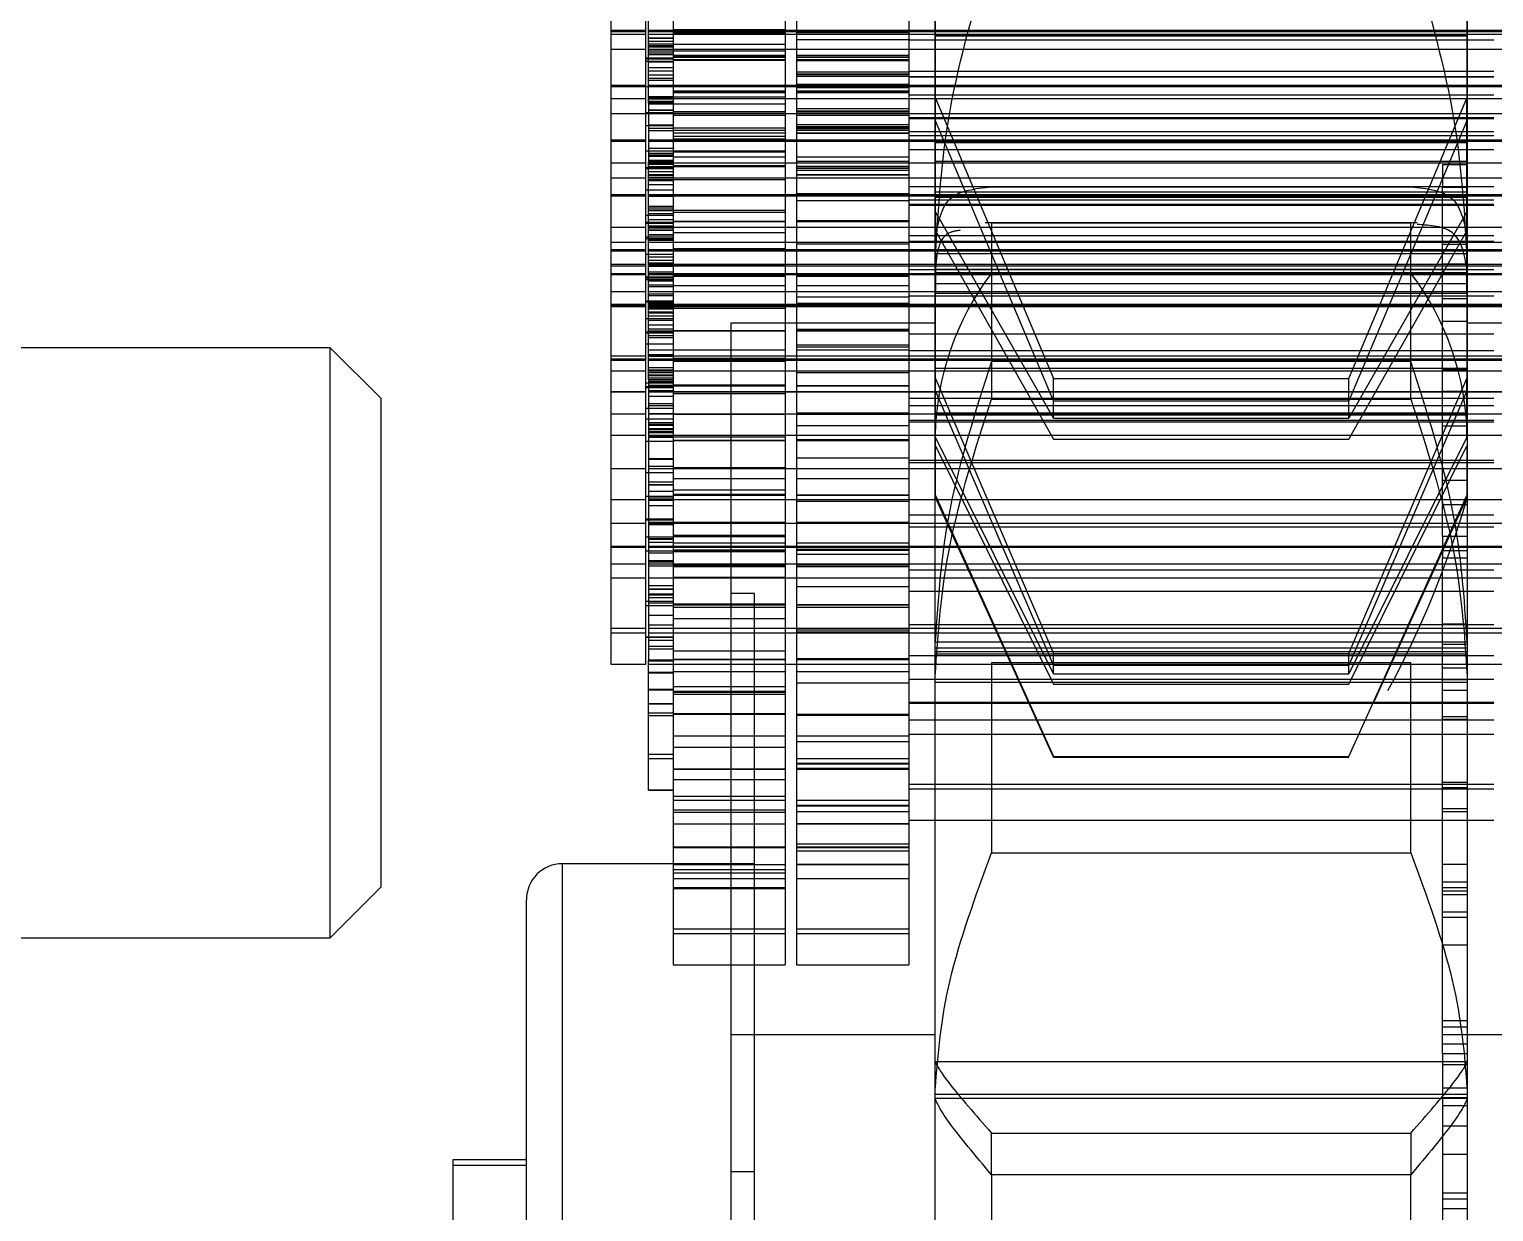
# Model space of a CAD drawing. Header units: metres. Extents: x 0 to 21025, y 0 to 14850.
# Drawn here: x 8616.26 to 8636.11, y 13104.62 to 13120.65 of the extents above; entities that cross this region are included whole.
import ezdxf

# ---------------------------------------------------------------- set-up
doc = ezdxf.new("R2010")
doc.units = ezdxf.units.M
doc.header["$LTSCALE"] = 25
doc.linetypes.add('HIDDEN2', pattern=[4.7625, 3.175, -1.5875])
doc.layers.add('ST1', color=7, linetype='HIDDEN2')

msp = doc.modelspace()

# ---------------------------------------------------------------- linework, layer by layer
at = {"layer": 'ST1'}
for p, q in [((8626.664, 13127.108), (8626.664, 13119.282)), ((8628.184, 13127.108), (8628.184, 13119.282)), ((8624.992, 13123.224), (8624.992, 13119.282)), ((8626.512, 13123.224), (8626.512, 13119.282)), ((8628.544, 13117.391), (8628.544, 13121.958)), ((8635.754, 13121.958), (8635.754, 13117.391)), ((8624.149, 13121.133), (8624.149, 13119.841)), ((8624.623, 13117.443), (8624.623, 13121.133)), ((8624.659, 13119.645), (8624.659, 13121.028)), ((8628.549, 13119.714), (8628.549, 13120.867)), ((8635.749, 13120.867), (8635.749, 13119.714)), ((8624.149, 13120.634), (8624.623, 13120.634)), ((8624.623, 13120.612), (8624.149, 13120.612)), ((8624.623, 13120.579), (8624.149, 13120.579)), ((8624.659, 13120.634), (8626.512, 13120.634)), ((8626.512, 13120.612), (8624.659, 13120.612)), ((8626.512, 13120.579), (8624.659, 13120.579)), ((8624.659, 13120.533), (8624.992, 13120.533)), ((8624.659, 13120.528), (8624.992, 13120.528)), ((8624.659, 13120.487), (8624.992, 13120.487)), ((8624.992, 13120.647), (8626.512, 13120.647)), ((8624.992, 13120.634), (8639.49, 13120.634)), ((8639.49, 13120.612), (8624.992, 13120.612)), ((8624.992, 13120.599), (8626.512, 13120.599)), ((8639.49, 13120.579), (8624.992, 13120.579)), ((8626.664, 13120.634), (8628.184, 13120.634)), ((8628.184, 13120.612), (8626.664, 13120.612)), ((8626.664, 13120.603), (8628.184, 13120.603)), ((8628.184, 13120.579), (8626.664, 13120.579)), ((8626.664, 13120.508), (8628.184, 13120.508)), ((8628.184, 13120.634), (8636.114, 13120.634)), ((8636.114, 13120.612), (8628.184, 13120.612)), ((8636.114, 13120.579), (8628.184, 13120.579)), ((8636.114, 13120.5), (8628.184, 13120.5)), ((8628.549, 13120.564), (8635.749, 13120.564)), ((8635.749, 13120.557), (8628.549, 13120.557)), ((8624.149, 13120.377), (8624.623, 13120.377)), ((8624.659, 13120.452), (8624.992, 13120.452)), ((8624.659, 13120.429), (8624.992, 13120.429)), ((8624.659, 13120.423), (8624.992, 13120.423)), ((8624.659, 13120.419), (8624.992, 13120.419)), ((8624.659, 13120.415), (8624.992, 13120.415)), ((8624.659, 13120.412), (8624.992, 13120.412)), ((8624.659, 13120.377), (8624.992, 13120.377)), ((8624.659, 13120.377), (8626.512, 13120.377)), ((8624.659, 13120.356), (8624.992, 13120.356)), ((8624.659, 13120.328), (8624.992, 13120.328)), ((8624.659, 13120.305), (8624.992, 13120.305)), ((8624.992, 13120.448), (8626.512, 13120.448)), ((8624.992, 13120.377), (8639.49, 13120.377)), ((8626.512, 13120.353), (8624.992, 13120.353)), ((8626.512, 13120.293), (8624.992, 13120.293)), ((8626.664, 13120.377), (8628.184, 13120.377)), ((8628.184, 13120.293), (8626.664, 13120.293)), ((8628.184, 13120.377), (8636.114, 13120.377)), ((8624.623, 13120.261), (8624.992, 13120.261)), ((8624.992, 13120.243), (8624.623, 13120.243)), ((8624.992, 13120.21), (8624.623, 13120.21)), ((8624.659, 13120.206), (8624.992, 13120.206)), ((8624.659, 13120.132), (8624.992, 13120.132)), ((8624.659, 13120.13), (8624.992, 13120.13)), ((8624.992, 13120.126), (8624.659, 13120.126)), ((8626.512, 13120.28), (8624.992, 13120.28)), ((8624.992, 13120.272), (8626.512, 13120.272)), ((8626.512, 13120.232), (8624.992, 13120.232)), ((8624.992, 13120.228), (8626.512, 13120.228)), ((8626.664, 13120.276), (8628.184, 13120.276)), ((8626.664, 13120.272), (8628.184, 13120.272)), ((8628.184, 13120.232), (8626.664, 13120.232)), ((8626.664, 13120.224), (8628.184, 13120.224)), ((8624.149, 13119.892), (8624.623, 13119.892)), ((8624.659, 13120.085), (8624.992, 13120.085)), ((8624.659, 13120.03), (8624.992, 13120.03)), ((8624.659, 13119.985), (8624.992, 13119.985)), ((8624.992, 13119.952), (8624.659, 13119.952)), ((8624.659, 13119.892), (8626.512, 13119.892)), ((8624.992, 13119.892), (8639.49, 13119.892)), ((8626.664, 13120.072), (8628.184, 13120.072)), ((8626.664, 13120.044), (8628.184, 13120.044)), ((8626.664, 13120.035), (8628.184, 13120.035)), ((8626.664, 13120.012), (8628.184, 13120.012)), ((8626.664, 13119.905), (8628.184, 13119.905)), ((8626.664, 13119.892), (8628.184, 13119.892)), ((8636.114, 13120.078), (8628.184, 13120.078)), ((8628.184, 13120.007), (8636.114, 13120.007)), ((8628.184, 13120.004), (8636.114, 13120.004)), ((8628.184, 13119.892), (8636.114, 13119.892)), ((8624.623, 13119.87), (8624.149, 13119.87)), ((8624.149, 13119.841), (8624.149, 13117.443)), ((8624.623, 13119.707), (8624.149, 13119.707)), ((8624.623, 13119.874), (8624.992, 13119.874)), ((8626.512, 13119.87), (8624.659, 13119.87)), ((8624.992, 13119.731), (8624.659, 13119.731)), ((8624.659, 13119.728), (8624.992, 13119.728)), ((8624.659, 13119.707), (8624.992, 13119.707)), ((8626.512, 13119.707), (8624.659, 13119.707)), ((8639.49, 13119.87), (8624.992, 13119.87)), ((8626.512, 13119.808), (8624.992, 13119.808)), ((8626.512, 13119.806), (8624.992, 13119.806)), ((8624.992, 13119.791), (8626.512, 13119.791)), ((8624.992, 13119.731), (8626.512, 13119.731)), ((8639.49, 13119.707), (8624.992, 13119.707)), ((8628.184, 13119.87), (8626.664, 13119.87)), ((8626.664, 13119.857), (8628.184, 13119.857)), ((8628.184, 13119.808), (8626.664, 13119.808)), ((8628.184, 13119.806), (8626.664, 13119.806)), ((8626.664, 13119.791), (8628.184, 13119.791)), ((8628.184, 13119.707), (8626.664, 13119.707)), ((8636.114, 13119.87), (8628.184, 13119.87)), ((8636.114, 13119.757), (8628.184, 13119.757)), ((8636.114, 13119.707), (8628.184, 13119.707)), ((8628.549, 13119.714), (8630.149, 13115.914)), ((8628.549, 13118.173), (8628.549, 13119.714)), ((8634.149, 13115.914), (8635.749, 13119.714)), ((8635.749, 13118.173), (8635.749, 13119.714)), ((8624.149, 13119.505), (8624.623, 13119.505)), ((8624.623, 13119.518), (8624.992, 13119.518)), ((8624.992, 13119.501), (8624.623, 13119.501)), ((8624.659, 13119.676), (8624.992, 13119.676)), ((8624.992, 13119.67), (8624.659, 13119.67)), ((8624.659, 13119.666), (8624.992, 13119.666)), ((8624.659, 13119.661), (8624.992, 13119.661)), ((8624.659, 13119.645), (8624.992, 13119.645)), ((8624.659, 13119.645), (8624.659, 13118.843)), ((8624.659, 13119.636), (8624.992, 13119.636)), ((8624.659, 13119.556), (8624.992, 13119.556)), ((8624.659, 13119.551), (8624.992, 13119.551)), ((8624.659, 13119.505), (8626.512, 13119.505)), ((8624.992, 13119.636), (8626.512, 13119.636)), ((8624.992, 13119.533), (8626.512, 13119.533)), ((8624.992, 13119.529), (8626.512, 13119.529)), ((8624.992, 13119.505), (8639.49, 13119.505)), ((8626.664, 13119.576), (8628.184, 13119.576)), ((8628.184, 13119.537), (8626.664, 13119.537)), ((8626.664, 13119.529), (8628.184, 13119.529)), ((8626.664, 13119.505), (8628.184, 13119.505)), ((8628.184, 13119.505), (8636.114, 13119.505)), ((8624.992, 13119.338), (8624.623, 13119.338)), ((8624.992, 13119.349), (8624.659, 13119.349)), ((8624.659, 13119.343), (8624.992, 13119.343)), ((8624.659, 13119.309), (8624.992, 13119.309)), ((8624.992, 13119.482), (8626.512, 13119.482)), ((8624.992, 13119.313), (8626.512, 13119.313)), ((8626.664, 13119.486), (8628.184, 13119.486)), ((8628.184, 13119.481), (8626.664, 13119.481)), ((8628.184, 13119.351), (8626.664, 13119.351)), ((8626.664, 13119.332), (8628.184, 13119.332)), ((8628.184, 13119.322), (8626.664, 13119.322)), ((8626.664, 13119.313), (8628.184, 13119.313)), ((8626.664, 13119.302), (8628.184, 13119.302)), ((8636.114, 13119.447), (8628.184, 13119.447)), ((8636.114, 13119.435), (8628.184, 13119.435)), ((8630.149, 13115.61), (8628.549, 13119.409)), ((8635.749, 13119.409), (8634.149, 13115.61)), ((8624.149, 13119.149), (8624.623, 13119.149)), ((8624.623, 13119.127), (8624.149, 13119.127)), ((8624.659, 13119.274), (8624.992, 13119.274)), ((8624.659, 13119.149), (8626.512, 13119.149)), ((8626.512, 13119.127), (8624.659, 13119.127)), ((8624.992, 13119.282), (8624.992, 13113.368)), ((8624.992, 13119.282), (8626.512, 13119.282)), ((8624.992, 13119.244), (8626.512, 13119.244)), ((8624.992, 13119.2), (8626.512, 13119.2)), ((8624.992, 13119.2), (8626.512, 13119.2)), ((8624.992, 13119.162), (8626.512, 13119.162)), ((8624.992, 13119.149), (8639.49, 13119.149)), ((8639.49, 13119.127), (8624.992, 13119.127)), ((8626.512, 13119.282), (8626.512, 13113.368)), ((8626.664, 13119.282), (8626.664, 13116.345)), ((8626.664, 13119.282), (8628.184, 13119.282)), ((8626.664, 13119.245), (8628.184, 13119.245)), ((8626.664, 13119.241), (8628.184, 13119.241)), ((8626.664, 13119.149), (8628.184, 13119.149)), ((8628.184, 13119.127), (8626.664, 13119.127)), ((8628.184, 13119.282), (8628.184, 13116.345)), ((8628.184, 13119.262), (8636.114, 13119.262)), ((8636.114, 13119.205), (8628.184, 13119.205)), ((8628.184, 13119.149), (8636.114, 13119.149)), ((8628.184, 13119.134), (8636.114, 13119.134)), ((8636.114, 13119.127), (8628.184, 13119.127)), ((8628.549, 13119.113), (8635.749, 13119.113)), ((8624.623, 13119.002), (8624.992, 13119.002)), ((8624.992, 13119.031), (8624.659, 13119.031)), ((8624.659, 13119.002), (8624.992, 13119.002)), ((8624.659, 13118.967), (8624.992, 13118.967)), ((8624.659, 13118.944), (8624.992, 13118.944)), ((8624.659, 13118.934), (8624.992, 13118.934)), ((8624.659, 13118.93), (8624.992, 13118.93)), ((8624.659, 13118.927), (8624.992, 13118.927)), ((8624.992, 13119.001), (8626.512, 13119.001)), ((8624.992, 13118.988), (8626.512, 13118.988)), ((8624.992, 13118.919), (8626.512, 13118.919)), ((8626.664, 13118.919), (8628.184, 13118.919)), ((8636.114, 13119.015), (8628.184, 13119.015)), ((8624.623, 13118.835), (8624.149, 13118.835)), ((8624.623, 13118.776), (8624.992, 13118.776)), ((8624.992, 13118.758), (8624.623, 13118.758)), ((8624.659, 13118.874), (8624.992, 13118.874)), ((8624.659, 13118.863), (8624.992, 13118.863)), ((8624.659, 13118.85), (8624.992, 13118.85)), ((8624.659, 13115.899), (8624.659, 13118.85)), ((8624.659, 13118.843), (8624.992, 13118.843)), ((8626.512, 13118.835), (8624.659, 13118.835)), ((8624.659, 13118.82), (8624.992, 13118.82)), ((8624.659, 13118.789), (8624.992, 13118.789)), ((8624.659, 13118.784), (8624.992, 13118.784)), ((8624.659, 13118.721), (8624.992, 13118.721)), ((8639.49, 13118.835), (8624.992, 13118.835)), ((8626.512, 13118.795), (8624.992, 13118.795)), ((8624.992, 13118.787), (8626.512, 13118.787)), ((8626.664, 13118.859), (8628.184, 13118.859)), ((8628.184, 13118.835), (8626.664, 13118.835)), ((8626.664, 13118.791), (8628.184, 13118.791)), ((8626.664, 13118.787), (8628.184, 13118.787)), ((8626.664, 13118.764), (8628.184, 13118.764)), ((8626.664, 13118.739), (8628.184, 13118.739)), ((8636.114, 13118.835), (8628.184, 13118.835)), ((8628.549, 13118.862), (8635.749, 13118.862)), ((8635.419, 13118.815), (8635.754, 13118.815)), ((8635.419, 13118.815), (8635.419, 13118.508)), ((8624.149, 13118.633), (8624.623, 13118.633)), ((8624.659, 13118.679), (8624.992, 13118.679)), ((8624.659, 13118.67), (8624.992, 13118.67)), ((8624.992, 13118.641), (8624.659, 13118.641)), ((8624.659, 13118.633), (8624.992, 13118.633)), ((8624.659, 13118.633), (8626.512, 13118.633)), ((8624.659, 13118.612), (8624.992, 13118.612)), ((8624.659, 13118.6), (8624.992, 13118.6)), ((8624.659, 13118.545), (8624.992, 13118.545)), ((8624.992, 13118.633), (8639.49, 13118.633)), ((8626.512, 13118.609), (8624.992, 13118.609)), ((8626.664, 13118.681), (8628.184, 13118.681)), ((8626.664, 13118.675), (8628.184, 13118.675)), ((8626.664, 13118.633), (8628.184, 13118.633)), ((8628.184, 13118.633), (8636.114, 13118.633)), ((8628.184, 13118.519), (8636.114, 13118.519)), ((8629.305, 13118.512), (8634.992, 13118.512)), ((8635.419, 13118.508), (8635.754, 13118.508)), ((8635.419, 13117.733), (8635.419, 13118.508)), ((8624.149, 13118.407), (8624.623, 13118.407)), ((8624.623, 13118.385), (8624.149, 13118.385)), ((8624.992, 13118.466), (8624.623, 13118.466)), ((8624.659, 13118.407), (8626.512, 13118.407)), ((8624.659, 13118.387), (8624.992, 13118.387)), ((8624.659, 13118.386), (8624.992, 13118.386)), ((8626.512, 13118.385), (8624.659, 13118.385)), ((8624.992, 13118.407), (8639.49, 13118.407)), ((8639.49, 13118.385), (8624.992, 13118.385)), ((8626.664, 13118.42), (8628.184, 13118.42)), ((8626.664, 13118.407), (8628.184, 13118.407)), ((8628.184, 13118.385), (8626.664, 13118.385)), ((8626.664, 13118.328), (8628.184, 13118.328)), ((8628.184, 13118.407), (8636.114, 13118.407)), ((8636.114, 13118.385), (8628.184, 13118.385)), ((8636.114, 13118.333), (8628.184, 13118.333)), ((8635.749, 13118.442), (8628.549, 13118.442)), ((8635.749, 13118.37), (8628.549, 13118.37)), ((8624.623, 13118.13), (8624.992, 13118.13)), ((8624.992, 13118.246), (8624.659, 13118.246)), ((8624.659, 13118.24), (8624.992, 13118.24)), ((8624.659, 13118.212), (8624.992, 13118.212)), ((8624.992, 13118.208), (8624.659, 13118.208)), ((8624.659, 13118.191), (8624.992, 13118.191)), ((8624.659, 13118.151), (8624.992, 13118.151)), ((8624.992, 13118.196), (8626.512, 13118.196)), ((8624.992, 13118.168), (8626.512, 13118.168)), ((8636.114, 13118.272), (8628.184, 13118.272)), ((8628.184, 13118.262), (8636.114, 13118.262)), ((8630.149, 13115.378), (8628.549, 13118.173)), ((8628.549, 13118.173), (8628.549, 13117.072)), ((8635.749, 13118.173), (8634.149, 13115.378)), ((8635.749, 13117.072), (8635.749, 13118.173)), ((8624.623, 13117.963), (8624.149, 13117.963)), ((8624.623, 13118.033), (8624.992, 13118.033)), ((8624.992, 13118.016), (8624.623, 13118.016)), ((8624.659, 13118.071), (8624.992, 13118.071)), ((8624.659, 13117.984), (8624.992, 13117.984)), ((8624.659, 13117.978), (8624.992, 13117.978)), ((8626.512, 13117.963), (8624.659, 13117.963)), ((8624.659, 13117.962), (8624.992, 13117.962)), ((8624.659, 13117.958), (8624.992, 13117.958)), ((8624.992, 13117.925), (8624.659, 13117.925)), ((8624.659, 13117.923), (8624.992, 13117.923)), ((8624.992, 13118.048), (8626.512, 13118.048)), ((8624.992, 13118.047), (8626.512, 13118.047)), ((8624.992, 13118.044), (8626.512, 13118.044)), ((8639.49, 13117.963), (8624.992, 13117.963)), ((8628.184, 13118.052), (8626.664, 13118.052)), ((8626.664, 13118.047), (8628.184, 13118.047)), ((8626.664, 13118.044), (8628.184, 13118.044)), ((8628.184, 13117.963), (8626.664, 13117.963)), ((8636.114, 13117.963), (8628.184, 13117.963)), ((8628.549, 13117.914), (8630.149, 13115.091)), ((8635.076, 13118.026), (8629.222, 13118.026)), ((8629.305, 13118.021), (8629.305, 13115.636)), ((8634.992, 13118.021), (8629.305, 13118.021)), ((8634.149, 13115.091), (8635.749, 13117.914)), ((8634.992, 13115.636), (8634.992, 13118.021)), ((8624.149, 13117.761), (8624.623, 13117.761)), ((8624.623, 13117.833), (8624.992, 13117.833)), ((8624.623, 13117.812), (8624.992, 13117.812)), ((8624.992, 13117.864), (8624.659, 13117.864)), ((8624.659, 13117.862), (8624.992, 13117.862)), ((8624.659, 13117.807), (8624.992, 13117.807)), ((8624.659, 13117.789), (8624.992, 13117.789)), ((8624.659, 13117.761), (8626.512, 13117.761)), ((8624.992, 13117.892), (8626.512, 13117.892)), ((8624.992, 13117.761), (8639.49, 13117.761)), ((8626.664, 13117.761), (8628.184, 13117.761)), ((8628.184, 13117.737), (8626.664, 13117.737)), ((8636.114, 13117.848), (8628.184, 13117.848)), ((8636.114, 13117.846), (8628.184, 13117.846)), ((8628.184, 13117.777), (8636.114, 13117.777)), ((8628.184, 13117.761), (8636.114, 13117.761)), ((8635.754, 13117.766), (8628.544, 13117.766)), ((8635.419, 13115.537), (8635.419, 13117.733)), ((8635.419, 13117.733), (8635.754, 13117.733)), ((8624.149, 13117.664), (8624.623, 13117.664)), ((8624.623, 13117.642), (8624.149, 13117.642)), ((8624.992, 13117.594), (8624.623, 13117.594)), ((8624.659, 13117.664), (8626.512, 13117.664)), ((8626.512, 13117.642), (8624.659, 13117.642)), ((8624.659, 13117.565), (8624.992, 13117.565)), ((8624.659, 13117.517), (8624.992, 13117.517)), ((8624.992, 13117.677), (8626.512, 13117.677)), ((8624.992, 13117.664), (8639.49, 13117.664)), ((8639.49, 13117.642), (8624.992, 13117.642)), ((8626.664, 13117.664), (8628.184, 13117.664)), ((8628.184, 13117.642), (8626.664, 13117.642)), ((8628.184, 13117.664), (8636.114, 13117.664)), ((8636.114, 13117.642), (8628.184, 13117.642)), ((8628.544, 13117.609), (8635.754, 13117.609)), ((8624.149, 13117.464), (8624.623, 13117.464)), ((8624.149, 13117.443), (8624.149, 13117.32)), ((8624.149, 13117.443), (8624.623, 13117.443)), ((8624.623, 13117.332), (8624.149, 13117.332)), ((8624.149, 13117.32), (8624.149, 13116.029)), ((8624.623, 13117.32), (8624.149, 13117.32)), ((8624.623, 13117.32), (8624.623, 13117.443)), ((8624.623, 13113.63), (8624.623, 13117.32)), ((8624.659, 13117.482), (8624.992, 13117.482)), ((8624.659, 13117.464), (8626.512, 13117.464)), ((8624.659, 13117.459), (8624.992, 13117.459)), ((8624.659, 13117.449), (8624.992, 13117.449)), ((8624.659, 13117.443), (8626.512, 13117.443)), ((8624.659, 13117.442), (8624.992, 13117.442)), ((8624.659, 13117.438), (8624.992, 13117.438)), ((8624.659, 13117.436), (8624.992, 13117.436)), ((8624.659, 13117.358), (8624.992, 13117.358)), ((8624.659, 13117.335), (8624.992, 13117.335)), ((8626.512, 13117.332), (8624.659, 13117.332)), ((8626.512, 13117.32), (8624.659, 13117.32)), ((8624.992, 13117.464), (8639.49, 13117.464)), ((8624.992, 13117.456), (8626.512, 13117.456)), ((8624.992, 13117.443), (8639.49, 13117.443)), ((8639.49, 13117.332), (8624.992, 13117.332)), ((8639.49, 13117.32), (8624.992, 13117.32)), ((8626.664, 13117.464), (8628.184, 13117.464)), ((8626.664, 13117.443), (8628.184, 13117.443)), ((8628.184, 13117.332), (8626.664, 13117.332)), ((8628.184, 13117.32), (8626.664, 13117.32)), ((8628.184, 13117.464), (8636.114, 13117.464)), ((8628.184, 13117.443), (8636.114, 13117.443)), ((8628.184, 13117.39), (8636.114, 13117.39)), ((8636.114, 13117.332), (8628.184, 13117.332)), ((8636.114, 13117.32), (8628.184, 13117.32)), ((8628.544, 13117.391), (8628.544, 13117.494)), ((8628.544, 13117.494), (8628.544, 13117.391)), ((8635.754, 13117.391), (8628.544, 13117.391)), ((8628.544, 13111.879), (8628.544, 13117.384)), ((8635.754, 13117.346), (8628.544, 13117.346)), ((8634.992, 13117.341), (8629.305, 13117.341)), ((8635.419, 13117.467), (8635.754, 13117.467)), ((8635.754, 13117.494), (8635.754, 13117.391)), ((8635.754, 13117.391), (8635.754, 13117.494)), ((8635.754, 13117.384), (8635.754, 13111.879)), ((8624.623, 13117.291), (8624.992, 13117.291)), ((8624.992, 13117.273), (8624.623, 13117.273)), ((8624.623, 13117.258), (8624.992, 13117.258)), ((8624.992, 13117.287), (8624.659, 13117.287)), ((8624.659, 13117.236), (8624.992, 13117.236)), ((8624.659, 13117.185), (8624.992, 13117.185)), ((8624.992, 13117.156), (8624.659, 13117.156)), ((8626.512, 13117.31), (8624.992, 13117.31)), ((8624.992, 13117.302), (8626.512, 13117.302)), ((8624.992, 13117.174), (8626.512, 13117.174)), ((8626.664, 13117.306), (8628.184, 13117.306)), ((8626.664, 13117.302), (8628.184, 13117.302)), ((8626.664, 13117.174), (8628.184, 13117.174)), ((8628.544, 13117.203), (8635.754, 13117.203)), ((8624.623, 13117.09), (8624.149, 13117.09)), ((8624.149, 13116.922), (8624.623, 13116.922)), ((8624.992, 13116.963), (8624.623, 13116.963)), ((8624.992, 13116.951), (8624.623, 13116.951)), ((8626.512, 13117.09), (8624.659, 13117.09)), ((8624.659, 13117.06), (8624.992, 13117.06)), ((8624.659, 13117.039), (8624.992, 13117.039)), ((8624.659, 13116.934), (8624.992, 13116.934)), ((8624.659, 13116.926), (8624.992, 13116.926)), ((8624.659, 13116.922), (8626.512, 13116.922)), ((8639.49, 13117.09), (8624.992, 13117.09)), ((8624.992, 13116.922), (8639.49, 13116.922)), ((8628.184, 13117.09), (8626.664, 13117.09)), ((8626.664, 13117.02), (8628.184, 13117.02)), ((8626.664, 13116.935), (8628.184, 13116.935)), ((8626.664, 13116.922), (8628.184, 13116.922)), ((8636.114, 13117.09), (8628.184, 13117.09)), ((8628.184, 13117.034), (8636.114, 13117.034)), ((8628.184, 13116.922), (8636.114, 13116.922)), ((8628.549, 13117.072), (8635.749, 13117.072)), ((8628.549, 13115.916), (8628.549, 13117.072)), ((8635.419, 13117), (8635.754, 13117)), ((8635.749, 13117.072), (8635.749, 13115.916)), ((8624.623, 13116.9), (8624.149, 13116.9)), ((8624.149, 13116.889), (8624.623, 13116.889)), ((8624.992, 13116.721), (8624.623, 13116.721)), ((8626.512, 13116.9), (8624.659, 13116.9)), ((8624.659, 13116.889), (8624.992, 13116.889)), ((8624.659, 13116.889), (8626.512, 13116.889)), ((8624.659, 13116.883), (8624.992, 13116.883)), ((8624.659, 13116.868), (8624.992, 13116.868)), ((8624.659, 13116.858), (8624.992, 13116.858)), ((8624.659, 13116.818), (8624.992, 13116.818)), ((8624.659, 13116.805), (8624.992, 13116.805)), ((8624.992, 13116.761), (8624.659, 13116.761)), ((8639.49, 13116.9), (8624.992, 13116.9)), ((8624.992, 13116.889), (8639.49, 13116.889)), ((8626.512, 13116.865), (8624.992, 13116.865)), ((8628.184, 13116.9), (8626.664, 13116.9)), ((8626.664, 13116.889), (8628.184, 13116.889)), ((8636.114, 13116.9), (8628.184, 13116.9)), ((8628.184, 13116.889), (8636.114, 13116.889)), ((8628.549, 13116.904), (8635.749, 13116.904)), ((8624.623, 13116.549), (8624.992, 13116.549)), ((8624.992, 13116.531), (8624.623, 13116.531)), ((8624.659, 13116.706), (8624.992, 13116.706)), ((8624.659, 13116.642), (8624.992, 13116.642)), ((8624.659, 13116.586), (8624.992, 13116.586)), ((8624.659, 13116.561), (8624.992, 13116.561)), ((8624.992, 13116.563), (8626.512, 13116.563)), ((8624.992, 13116.559), (8626.512, 13116.559)), ((8625.774, 13116.665), (8625.774, 13087.227)), ((8628.544, 13116.665), (8625.774, 13116.665)), ((8626.664, 13116.583), (8628.184, 13116.583)), ((8628.184, 13116.567), (8626.664, 13116.567)), ((8626.664, 13116.559), (8628.184, 13116.559)), ((8628.184, 13116.518), (8636.114, 13116.518)), ((8635.419, 13116.693), (8635.754, 13116.693)), ((8638.524, 13116.665), (8635.754, 13116.665)), ((8620.343, 13116.331), (8591.034, 13116.331)), ((8620.343, 13111.199), (8620.343, 13116.331)), ((8621.034, 13115.641), (8620.343, 13116.331)), ((8624.623, 13116.386), (8624.992, 13116.386)), ((8624.659, 13116.496), (8624.992, 13116.496)), ((8624.992, 13116.464), (8624.659, 13116.464)), ((8626.664, 13116.37), (8628.184, 13116.37)), ((8626.664, 13116.345), (8628.184, 13116.345)), ((8626.664, 13116.345), (8626.664, 13113.368)), ((8628.184, 13116.345), (8628.184, 13113.368)), ((8624.623, 13116.218), (8624.149, 13116.218)), ((8624.149, 13116.18), (8624.623, 13116.18)), ((8624.623, 13116.157), (8624.149, 13116.157)), ((8624.659, 13116.304), (8624.992, 13116.304)), ((8624.659, 13116.239), (8624.992, 13116.239)), ((8624.659, 13116.218), (8624.992, 13116.218)), ((8626.512, 13116.218), (8624.659, 13116.218)), ((8624.659, 13116.18), (8626.512, 13116.18)), ((8626.512, 13116.157), (8624.659, 13116.157)), ((8624.992, 13116.302), (8626.512, 13116.302)), ((8639.49, 13116.218), (8624.992, 13116.218)), ((8624.992, 13116.192), (8626.512, 13116.192)), ((8624.992, 13116.18), (8639.49, 13116.18)), ((8639.49, 13116.157), (8624.992, 13116.157)), ((8624.992, 13116.147), (8626.512, 13116.147)), ((8626.664, 13116.302), (8628.184, 13116.302)), ((8628.184, 13116.218), (8626.664, 13116.218)), ((8626.664, 13116.18), (8628.184, 13116.18)), ((8628.184, 13116.157), (8626.664, 13116.157)), ((8628.184, 13116.292), (8636.114, 13116.292)), ((8636.114, 13116.218), (8628.184, 13116.218)), ((8628.184, 13116.18), (8636.114, 13116.18)), ((8636.114, 13116.157), (8628.184, 13116.157)), ((8628.549, 13116.166), (8635.749, 13116.166)), ((8634.992, 13116.146), (8629.305, 13116.146)), ((8624.149, 13116.029), (8624.149, 13113.63)), ((8624.149, 13116.017), (8624.623, 13116.017)), ((8624.659, 13116.062), (8624.992, 13116.062)), ((8624.659, 13116.032), (8624.992, 13116.032)), ((8624.659, 13116.017), (8626.512, 13116.017)), ((8624.659, 13115.997), (8624.992, 13115.997)), ((8624.659, 13115.964), (8624.992, 13115.964)), ((8624.659, 13115.957), (8624.992, 13115.957)), ((8624.659, 13115.922), (8624.992, 13115.922)), ((8624.659, 13115.922), (8624.992, 13115.922)), ((8624.992, 13116.017), (8639.49, 13116.017)), ((8626.664, 13116.017), (8628.184, 13116.017)), ((8628.184, 13115.992), (8626.664, 13115.992)), ((8628.184, 13116.017), (8636.114, 13116.017)), ((8628.549, 13116.053), (8635.749, 13116.053)), ((8635.419, 13116.038), (8635.754, 13116.038)), ((8624.623, 13115.733), (8624.149, 13115.733)), ((8624.623, 13115.731), (8624.149, 13115.731)), ((8624.992, 13115.849), (8624.623, 13115.849)), ((8624.623, 13115.806), (8624.992, 13115.806)), ((8624.992, 13115.788), (8624.623, 13115.788)), ((8624.659, 13115.899), (8624.992, 13115.899)), ((8624.659, 13115.899), (8624.659, 13112.087)), ((8624.659, 13115.895), (8624.992, 13115.895)), ((8624.659, 13115.873), (8624.992, 13115.873)), ((8624.659, 13115.824), (8624.992, 13115.824)), ((8624.659, 13115.82), (8624.992, 13115.82)), ((8624.659, 13115.751), (8624.992, 13115.751)), ((8626.512, 13115.733), (8624.659, 13115.733)), ((8626.512, 13115.731), (8624.659, 13115.731)), ((8626.512, 13115.825), (8624.992, 13115.825)), ((8624.992, 13115.817), (8626.512, 13115.817)), ((8639.49, 13115.733), (8624.992, 13115.733)), ((8639.49, 13115.731), (8624.992, 13115.731)), ((8626.664, 13115.821), (8628.184, 13115.821)), ((8626.664, 13115.817), (8628.184, 13115.817)), ((8628.184, 13115.733), (8626.664, 13115.733)), ((8628.184, 13115.731), (8626.664, 13115.731)), ((8636.114, 13115.733), (8628.184, 13115.733)), ((8636.114, 13115.731), (8628.184, 13115.731)), ((8628.549, 13115.916), (8630.149, 13112.187)), ((8628.549, 13115.12), (8628.549, 13115.916)), ((8630.149, 13112.028), (8628.549, 13115.748)), ((8630.149, 13115.914), (8634.149, 13115.914)), ((8630.149, 13115.378), (8630.149, 13115.914)), ((8634.149, 13112.187), (8635.749, 13115.916)), ((8634.149, 13115.378), (8634.149, 13115.914)), ((8635.749, 13115.748), (8634.149, 13112.028)), ((8635.419, 13115.742), (8635.754, 13115.742)), ((8635.749, 13115.12), (8635.749, 13115.916)), ((8621.034, 13111.395), (8621.034, 13115.641)), ((8624.992, 13115.671), (8624.659, 13115.671)), ((8624.659, 13115.575), (8624.992, 13115.575)), ((8624.992, 13115.543), (8624.659, 13115.543)), ((8624.992, 13115.711), (8626.512, 13115.711)), ((8628.184, 13115.646), (8636.114, 13115.646)), ((8628.184, 13115.549), (8636.114, 13115.549)), ((8629.305, 13115.636), (8634.992, 13115.636)), ((8630.149, 13115.61), (8634.149, 13115.61)), ((8635.419, 13115.271), (8635.419, 13115.537)), ((8624.149, 13115.437), (8624.623, 13115.437)), ((8624.623, 13115.514), (8624.992, 13115.514)), ((8624.992, 13115.364), (8624.623, 13115.364)), ((8624.992, 13115.362), (8624.623, 13115.362)), ((8624.659, 13115.441), (8624.992, 13115.441)), ((8624.659, 13115.437), (8626.512, 13115.437)), ((8624.992, 13115.437), (8639.49, 13115.437)), ((8624.992, 13115.43), (8626.512, 13115.43)), ((8626.664, 13115.45), (8628.184, 13115.45)), ((8626.664, 13115.437), (8628.184, 13115.437)), ((8626.664, 13115.43), (8628.184, 13115.43)), ((8628.184, 13115.437), (8636.114, 13115.437)), ((8628.184, 13115.349), (8636.114, 13115.349)), ((8628.184, 13115.328), (8636.114, 13115.328)), ((8628.549, 13115.45), (8635.749, 13115.45)), ((8628.549, 13115.422), (8635.749, 13115.422)), ((8630.149, 13115.378), (8634.149, 13115.378)), ((8624.149, 13115.145), (8624.623, 13115.145)), ((8624.659, 13115.319), (8624.992, 13115.319)), ((8624.659, 13115.295), (8624.992, 13115.295)), ((8624.992, 13115.276), (8624.659, 13115.276)), ((8624.659, 13115.237), (8624.992, 13115.237)), ((8624.659, 13115.221), (8624.992, 13115.221)), ((8624.659, 13115.195), (8624.992, 13115.195)), ((8624.659, 13115.19), (8624.992, 13115.19)), ((8624.659, 13115.182), (8624.992, 13115.182)), ((8624.659, 13115.145), (8626.512, 13115.145)), ((8624.659, 13115.142), (8624.992, 13115.142)), ((8624.659, 13115.13), (8624.992, 13115.13)), ((8624.992, 13115.145), (8639.49, 13115.145)), ((8626.664, 13115.275), (8628.184, 13115.275)), ((8626.664, 13115.145), (8628.184, 13115.145)), ((8628.184, 13115.145), (8636.114, 13115.145)), ((8635.419, 13115.271), (8635.754, 13115.271)), ((8635.419, 13113.778), (8635.419, 13115.271)), ((8624.623, 13115.064), (8624.992, 13115.064)), ((8624.659, 13115.124), (8624.992, 13115.124)), ((8624.659, 13115.117), (8624.992, 13115.117)), ((8626.512, 13115.12), (8624.992, 13115.12)), ((8624.992, 13115.078), (8626.512, 13115.078)), ((8624.992, 13115.074), (8626.512, 13115.074)), ((8628.184, 13115.082), (8626.664, 13115.082)), ((8626.664, 13115.074), (8628.184, 13115.074)), ((8630.149, 13111.911), (8628.549, 13115.12)), ((8628.549, 13114.328), (8628.549, 13115.12)), ((8628.549, 13115.001), (8630.149, 13111.769)), ((8630.149, 13115.091), (8634.149, 13115.091)), ((8635.749, 13115.12), (8634.149, 13111.911)), ((8634.149, 13111.769), (8635.749, 13115.001)), ((8635.749, 13115.001), (8635.749, 13114.328)), ((8624.659, 13114.832), (8624.992, 13114.832)), ((8624.659, 13114.827), (8624.992, 13114.827)), ((8624.659, 13114.819), (8624.992, 13114.819)), ((8626.664, 13114.839), (8628.184, 13114.839)), ((8628.184, 13114.807), (8636.114, 13114.807)), ((8628.184, 13114.774), (8636.114, 13114.774)), ((8624.149, 13114.695), (8624.623, 13114.695)), ((8624.623, 13114.642), (8624.992, 13114.642)), ((8624.992, 13114.72), (8624.659, 13114.72)), ((8624.659, 13114.695), (8626.512, 13114.695)), ((8624.992, 13114.707), (8626.512, 13114.707)), ((8624.992, 13114.695), (8639.49, 13114.695)), ((8624.992, 13114.558), (8626.512, 13114.558)), ((8626.664, 13114.695), (8628.184, 13114.695)), ((8626.664, 13114.558), (8628.184, 13114.558)), ((8628.184, 13114.695), (8636.114, 13114.695)), ((8635.419, 13114.535), (8635.754, 13114.535)), ((8624.659, 13114.512), (8624.992, 13114.512)), ((8624.659, 13114.479), (8624.992, 13114.479)), ((8624.659, 13114.474), (8624.992, 13114.474)), ((8624.659, 13114.473), (8624.992, 13114.473)), ((8624.659, 13114.388), (8624.992, 13114.388)), ((8624.992, 13114.403), (8626.512, 13114.403)), ((8626.512, 13114.34), (8624.992, 13114.34)), ((8626.664, 13114.336), (8628.184, 13114.336)), ((8624.149, 13114.273), (8624.623, 13114.273)), ((8624.623, 13114.321), (8624.992, 13114.321)), ((8624.659, 13114.318), (8624.992, 13114.318)), ((8624.659, 13114.295), (8624.992, 13114.295)), ((8624.659, 13114.273), (8626.512, 13114.273)), ((8624.659, 13114.268), (8624.992, 13114.268)), ((8624.659, 13114.266), (8624.992, 13114.266)), ((8624.992, 13114.186), (8624.659, 13114.186)), ((8624.992, 13114.332), (8626.512, 13114.332)), ((8624.992, 13114.273), (8639.49, 13114.273)), ((8626.664, 13114.332), (8628.184, 13114.332)), ((8626.664, 13114.273), (8628.184, 13114.273)), ((8628.184, 13114.248), (8626.664, 13114.248)), ((8628.184, 13114.273), (8636.114, 13114.273)), ((8628.549, 13114.328), (8630.149, 13110.79)), ((8628.549, 13114.281), (8628.549, 13114.328)), ((8630.149, 13110.782), (8628.549, 13114.303)), ((8634.149, 13110.79), (8635.749, 13114.328)), ((8635.749, 13114.303), (8634.492, 13111.538)), ((8635.419, 13114.207), (8635.754, 13114.207)), ((8635.749, 13114.281), (8635.749, 13114.328)), ((8624.149, 13113.952), (8624.623, 13113.952)), ((8624.623, 13114.011), (8624.992, 13114.011)), ((8624.623, 13113.999), (8624.992, 13113.999)), ((8624.992, 13113.964), (8624.659, 13113.964)), ((8624.659, 13113.952), (8626.512, 13113.952)), ((8624.992, 13113.967), (8626.512, 13113.967)), ((8624.992, 13113.952), (8639.49, 13113.952)), ((8626.664, 13113.965), (8628.184, 13113.965)), ((8626.664, 13113.952), (8628.184, 13113.952)), ((8628.184, 13114.065), (8636.114, 13114.065)), ((8628.184, 13113.952), (8636.114, 13113.952)), ((8624.623, 13113.769), (8624.992, 13113.769)), ((8624.992, 13113.932), (8624.659, 13113.932)), ((8624.659, 13113.746), (8624.992, 13113.746)), ((8626.512, 13113.788), (8624.992, 13113.788)), ((8626.512, 13113.769), (8624.992, 13113.769)), ((8628.184, 13113.902), (8636.114, 13113.902)), ((8635.419, 13113.778), (8635.419, 13113.482)), ((8635.419, 13113.778), (8635.754, 13113.778)), ((8624.149, 13113.642), (8624.623, 13113.642)), ((8624.149, 13113.63), (8624.149, 13112.041)), ((8624.149, 13113.63), (8624.623, 13113.63)), ((8624.623, 13112.041), (8624.623, 13113.63)), ((8624.623, 13113.579), (8624.992, 13113.579)), ((8624.659, 13113.736), (8624.992, 13113.736)), ((8624.659, 13113.697), (8624.992, 13113.697)), ((8624.659, 13113.642), (8626.512, 13113.642)), ((8624.659, 13113.63), (8626.512, 13113.63)), ((8624.659, 13113.551), (8624.992, 13113.551)), ((8624.992, 13113.686), (8626.512, 13113.686)), ((8624.992, 13113.642), (8639.49, 13113.642)), ((8624.992, 13113.63), (8639.49, 13113.63)), ((8624.992, 13113.593), (8626.512, 13113.593)), ((8624.992, 13113.589), (8626.512, 13113.589)), ((8624.992, 13113.589), (8626.512, 13113.589)), ((8624.992, 13113.568), (8626.512, 13113.568)), ((8626.664, 13113.686), (8628.184, 13113.686)), ((8626.664, 13113.642), (8628.184, 13113.642)), ((8626.664, 13113.63), (8628.184, 13113.63)), ((8628.184, 13113.597), (8626.664, 13113.597)), ((8626.664, 13113.589), (8628.184, 13113.589)), ((8628.184, 13113.642), (8636.114, 13113.642)), ((8628.184, 13113.63), (8636.114, 13113.63)), ((8635.419, 13113.582), (8635.754, 13113.582)), ((8624.149, 13113.4), (8624.623, 13113.4)), ((8624.659, 13113.446), (8624.992, 13113.446)), ((8624.659, 13113.438), (8624.992, 13113.438)), ((8624.659, 13113.427), (8624.992, 13113.427)), ((8624.659, 13113.4), (8626.512, 13113.4)), ((8624.659, 13113.374), (8624.992, 13113.374)), ((8624.992, 13113.4), (8639.49, 13113.4)), ((8624.992, 13113.389), (8626.512, 13113.389)), ((8624.992, 13113.376), (8624.992, 13111.662)), ((8626.512, 13113.376), (8624.992, 13113.376)), ((8624.992, 13113.368), (8626.512, 13113.368)), ((8626.512, 13113.368), (8626.512, 13111.662)), ((8626.664, 13113.531), (8628.184, 13113.531)), ((8626.664, 13113.4), (8628.184, 13113.4)), ((8626.664, 13113.389), (8628.184, 13113.389)), ((8626.664, 13113.368), (8626.664, 13109.555)), ((8626.664, 13113.368), (8628.184, 13113.368)), ((8628.184, 13113.4), (8636.114, 13113.4)), ((8628.184, 13113.368), (8628.184, 13109.555)), ((8635.419, 13113.482), (8635.754, 13113.482)), ((8635.419, 13112.59), (8635.419, 13113.482)), ((8624.149, 13113.21), (8624.623, 13113.21)), ((8624.659, 13113.21), (8626.512, 13113.21)), ((8624.992, 13113.222), (8626.512, 13113.222)), ((8624.992, 13113.21), (8639.49, 13113.21)), ((8626.664, 13113.21), (8628.184, 13113.21)), ((8628.184, 13113.322), (8636.114, 13113.322)), ((8628.184, 13113.21), (8636.114, 13113.21)), ((8624.659, 13113.107), (8624.992, 13113.107)), ((8624.659, 13113.064), (8624.992, 13113.064)), ((8624.659, 13113.058), (8624.992, 13113.058)), ((8624.659, 13112.994), (8624.992, 13112.994)), ((8624.659, 13112.988), (8624.992, 13112.988)), ((8624.992, 13112.976), (8624.659, 13112.976)), ((8624.659, 13112.945), (8624.992, 13112.945)), ((8626.092, 13113.001), (8625.774, 13113.001)), ((8626.092, 13089.082), (8626.092, 13113.001)), ((8626.664, 13113.095), (8628.184, 13113.095)), ((8628.184, 13113.03), (8636.114, 13113.03)), ((8624.623, 13112.897), (8624.992, 13112.897)), ((8624.623, 13112.836), (8624.992, 13112.836)), ((8624.659, 13112.874), (8624.992, 13112.874)), ((8626.512, 13112.855), (8624.992, 13112.855)), ((8624.992, 13112.847), (8626.512, 13112.847)), ((8624.992, 13112.814), (8626.512, 13112.814)), ((8626.664, 13112.851), (8628.184, 13112.851)), ((8626.664, 13112.847), (8628.184, 13112.847)), ((8626.664, 13112.814), (8628.184, 13112.814)), ((8624.992, 13112.701), (8624.659, 13112.701)), ((8624.659, 13112.574), (8624.992, 13112.574)), ((8624.992, 13112.659), (8626.512, 13112.659)), ((8628.184, 13112.58), (8636.114, 13112.58)), ((8635.419, 13112.264), (8635.419, 13112.59)), ((8635.419, 13112.59), (8635.754, 13112.59)), ((8624.149, 13112.528), (8624.623, 13112.528)), ((8624.149, 13112.467), (8624.623, 13112.467)), ((8624.623, 13112.412), (8624.992, 13112.412)), ((8624.623, 13112.41), (8624.992, 13112.41)), ((8624.659, 13112.528), (8626.512, 13112.528)), ((8624.659, 13112.467), (8626.512, 13112.467)), ((8624.659, 13112.369), (8624.992, 13112.369)), ((8624.992, 13112.528), (8639.49, 13112.528)), ((8624.992, 13112.467), (8639.49, 13112.467)), ((8626.664, 13112.528), (8628.184, 13112.528)), ((8628.184, 13112.504), (8626.664, 13112.504)), ((8626.664, 13112.48), (8628.184, 13112.48)), ((8626.664, 13112.467), (8628.184, 13112.467)), ((8628.184, 13112.528), (8636.114, 13112.528)), ((8628.184, 13112.467), (8636.114, 13112.467)), ((8624.659, 13112.287), (8624.992, 13112.287)), ((8624.659, 13112.251), (8624.992, 13112.251)), ((8624.992, 13112.223), (8626.512, 13112.223)), ((8628.184, 13112.158), (8636.114, 13112.158)), ((8635.756, 13112.341), (8628.541, 13112.341)), ((8635.754, 13112.258), (8628.544, 13112.258)), ((8635.754, 13112.209), (8628.544, 13112.209)), ((8628.544, 13112.181), (8635.754, 13112.181)), ((8630.149, 13112.187), (8634.149, 13112.187)), ((8630.149, 13111.911), (8630.149, 13112.187)), ((8634.149, 13111.911), (8634.149, 13112.187)), ((8635.419, 13112.313), (8635.754, 13112.313)), ((8635.419, 13112.264), (8635.754, 13112.264)), ((8635.419, 13111.334), (8635.419, 13112.264)), ((8624.149, 13112.043), (8624.623, 13112.043)), ((8624.149, 13112.041), (8624.623, 13112.041)), ((8624.659, 13112.099), (8624.992, 13112.099)), ((8624.659, 13112.087), (8624.992, 13112.087)), ((8624.659, 13111.923), (8624.659, 13112.087)), ((8624.659, 13112.043), (8626.512, 13112.043)), ((8624.659, 13112.041), (8626.512, 13112.041)), ((8624.992, 13112.108), (8626.512, 13112.108)), ((8624.992, 13112.105), (8626.512, 13112.105)), ((8624.992, 13112.043), (8639.49, 13112.043)), ((8624.992, 13112.041), (8639.49, 13112.041)), ((8628.184, 13112.112), (8626.664, 13112.112)), ((8626.664, 13112.105), (8628.184, 13112.105)), ((8626.664, 13112.043), (8628.184, 13112.043)), ((8626.664, 13112.041), (8628.184, 13112.041)), ((8628.184, 13112.043), (8636.114, 13112.043)), ((8628.184, 13112.041), (8636.114, 13112.041)), ((8629.305, 13112.062), (8629.305, 13109.485)), ((8634.992, 13112.062), (8629.305, 13112.062)), ((8630.149, 13112.028), (8634.149, 13112.028)), ((8634.992, 13109.485), (8634.992, 13112.062)), ((8635.419, 13111.99), (8635.754, 13111.99)), ((8624.659, 13111.935), (8624.992, 13111.935)), ((8624.659, 13110.334), (8624.659, 13111.923)), ((8624.659, 13111.923), (8624.992, 13111.923)), ((8624.992, 13111.942), (8626.512, 13111.942)), ((8626.664, 13111.942), (8628.184, 13111.942)), ((8626.664, 13111.787), (8628.184, 13111.787)), ((8628.184, 13111.837), (8636.114, 13111.837)), ((8628.544, 13111.792), (8628.544, 13111.879)), ((8635.754, 13111.792), (8628.544, 13111.792)), ((8628.544, 13106.155), (8628.544, 13111.792)), ((8630.149, 13111.911), (8634.149, 13111.911)), ((8630.149, 13111.769), (8634.149, 13111.769)), ((8635.419, 13111.832), (8635.754, 13111.832)), ((8635.754, 13111.879), (8635.754, 13111.792)), ((8635.754, 13111.792), (8635.754, 13106.155)), ((8624.659, 13111.702), (8624.992, 13111.702)), ((8624.659, 13111.693), (8624.992, 13111.693)), ((8624.992, 13111.737), (8626.512, 13111.737)), ((8624.992, 13111.677), (8626.512, 13111.677)), ((8624.992, 13111.662), (8626.512, 13111.662)), ((8624.992, 13111.662), (8624.992, 13109.555)), ((8626.512, 13111.632), (8624.992, 13111.632)), ((8626.512, 13111.662), (8626.512, 13109.555)), ((8635.419, 13111.688), (8635.754, 13111.688)), ((8621.034, 13109.022), (8621.034, 13111.395)), ((8624.659, 13111.509), (8624.992, 13111.509)), ((8624.659, 13111.503), (8624.992, 13111.503)), ((8624.992, 13111.377), (8624.659, 13111.377)), ((8626.512, 13111.37), (8624.992, 13111.37)), ((8624.992, 13111.362), (8626.512, 13111.362)), ((8626.664, 13111.366), (8628.184, 13111.366)), ((8626.664, 13111.362), (8628.184, 13111.362)), ((8628.184, 13111.527), (8636.114, 13111.527)), ((8628.184, 13111.515), (8636.114, 13111.515)), ((8620.343, 13108.331), (8620.343, 13111.199)), ((8624.992, 13111.342), (8624.659, 13111.342)), ((8626.664, 13111.351), (8628.184, 13111.351)), ((8628.184, 13111.285), (8636.114, 13111.285)), ((8635.419, 13111.334), (8635.754, 13111.334)), ((8635.419, 13111.298), (8635.419, 13111.334)), ((8635.419, 13111.298), (8635.754, 13111.298)), ((8635.419, 13110.368), (8635.419, 13111.298)), ((8624.992, 13111.07), (8626.512, 13111.07)), ((8626.664, 13111.07), (8628.184, 13111.07)), ((8626.664, 13110.995), (8628.184, 13110.995)), ((8628.184, 13111.095), (8636.114, 13111.095)), ((8624.659, 13110.824), (8624.992, 13110.824)), ((8624.659, 13110.762), (8624.992, 13110.762)), ((8624.992, 13110.915), (8626.512, 13110.915)), ((8630.149, 13110.79), (8634.149, 13110.79)), ((8630.149, 13110.781), (8630.149, 13110.79)), ((8630.149, 13110.782), (8634.149, 13110.782)), ((8630.149, 13110.781), (8634.149, 13110.781)), ((8634.149, 13110.781), (8634.149, 13110.79)), ((8624.992, 13110.623), (8626.512, 13110.623)), ((8624.992, 13110.62), (8626.512, 13110.62)), ((8628.184, 13110.76), (8626.664, 13110.76)), ((8628.184, 13110.694), (8626.664, 13110.694)), ((8628.184, 13110.686), (8626.664, 13110.686)), ((8628.184, 13110.627), (8626.664, 13110.627)), ((8626.664, 13110.62), (8628.184, 13110.62)), ((8624.992, 13110.479), (8626.512, 13110.479)), ((8628.184, 13110.413), (8636.114, 13110.413)), ((8635.419, 13110.443), (8635.754, 13110.443)), ((8635.419, 13110.368), (8635.754, 13110.368)), ((8635.419, 13110.045), (8635.419, 13110.368)), ((8624.659, 13110.338), (8624.992, 13110.338)), ((8624.659, 13110.337), (8624.992, 13110.337)), ((8624.659, 13110.336), (8624.992, 13110.336)), ((8624.659, 13110.334), (8624.992, 13110.334)), ((8624.992, 13110.252), (8626.512, 13110.252)), ((8624.992, 13110.198), (8626.512, 13110.198)), ((8626.664, 13110.198), (8628.184, 13110.198)), ((8628.184, 13110.352), (8636.114, 13110.352)), ((8626.512, 13110.064), (8624.992, 13110.064)), ((8626.512, 13110.033), (8624.992, 13110.033)), ((8626.664, 13110.13), (8628.184, 13110.13)), ((8626.664, 13110.12), (8628.184, 13110.12)), ((8626.664, 13110.043), (8628.184, 13110.043)), ((8635.419, 13110.083), (8635.754, 13110.083)), ((8635.419, 13110.045), (8635.754, 13110.045)), ((8635.419, 13108.97), (8635.419, 13110.045)), ((8624.992, 13109.877), (8626.512, 13109.877)), ((8626.664, 13109.881), (8628.184, 13109.881)), ((8626.664, 13109.877), (8628.184, 13109.877)), ((8628.184, 13109.928), (8636.114, 13109.928)), ((8628.184, 13109.926), (8636.114, 13109.926)), ((8626.664, 13109.607), (8628.184, 13109.607)), ((8626.664, 13109.607), (8626.664, 13109.326)), ((8628.184, 13109.607), (8628.184, 13109.326)), ((8624.992, 13109.567), (8626.512, 13109.567)), ((8624.992, 13109.555), (8624.992, 13107.966)), ((8624.992, 13109.555), (8626.512, 13109.555)), ((8626.512, 13109.555), (8626.512, 13107.966)), ((8626.664, 13109.567), (8628.184, 13109.567)), ((8626.664, 13109.555), (8628.184, 13109.555)), ((8626.664, 13109.51), (8628.184, 13109.51)), ((8629.305, 13109.485), (8634.992, 13109.485)), ((8623.492, 13090.937), (8623.492, 13109.336)), ((8623.492, 13097.121), (8623.492, 13109.336)), ((8626.092, 13109.336), (8623.492, 13109.336)), ((8624.992, 13109.325), (8626.512, 13109.325)), ((8624.992, 13109.259), (8626.512, 13109.259)), ((8624.992, 13109.212), (8626.512, 13109.212)), ((8626.664, 13109.331), (8628.184, 13109.331)), ((8626.664, 13109.326), (8628.184, 13109.326)), ((8626.664, 13109.326), (8626.664, 13107.966)), ((8626.664, 13109.325), (8628.184, 13109.325)), ((8628.184, 13109.326), (8628.184, 13107.966)), ((8635.419, 13109.332), (8635.754, 13109.332)), ((8620.343, 13108.331), (8621.034, 13109.022)), ((8624.992, 13109.135), (8626.512, 13109.135)), ((8624.992, 13109.015), (8626.512, 13109.015)), ((8624.992, 13109), (8626.512, 13109)), ((8626.664, 13109.135), (8628.184, 13109.135)), ((8635.419, 13109.093), (8635.754, 13109.093)), ((8635.419, 13109.015), (8635.754, 13109.015)), ((8623.004, 13091.185), (8623.004, 13108.848)), ((8635.419, 13108.61), (8635.419, 13108.97)), ((8635.419, 13108.97), (8635.754, 13108.97)), ((8635.419, 13108.918), (8635.754, 13108.918)), ((8635.419, 13108.683), (8635.754, 13108.683)), ((8635.419, 13108.61), (8635.754, 13108.61)), ((8635.419, 13107.21), (8635.419, 13108.61)), ((8624.992, 13108.453), (8626.512, 13108.453)), ((8624.992, 13108.392), (8626.512, 13108.392)), ((8626.664, 13108.453), (8628.184, 13108.453)), ((8626.664, 13108.392), (8628.184, 13108.392)), ((8591.034, 13108.331), (8620.343, 13108.331)), ((8635.419, 13108.236), (8635.754, 13108.236)), ((8624.992, 13107.968), (8626.512, 13107.968)), ((8624.992, 13107.966), (8626.512, 13107.966)), ((8626.664, 13107.968), (8628.184, 13107.968)), ((8626.664, 13107.966), (8628.184, 13107.966)), ((8635.419, 13107.21), (8635.754, 13107.21)), ((8635.419, 13106.763), (8635.419, 13107.21)), ((8628.544, 13107.015), (8625.774, 13107.015)), ((8635.419, 13107.126), (8635.754, 13107.126)), ((8635.419, 13107.021), (8635.754, 13107.021)), ((8638.524, 13107.015), (8635.754, 13107.015)), ((8635.419, 13106.894), (8635.754, 13106.894)), ((8635.754, 13106.651), (8628.544, 13106.651)), ((8635.419, 13106.763), (8635.754, 13106.763)), ((8635.419, 13106.763), (8635.419, 13106.061)), ((8635.419, 13106.615), (8635.754, 13106.615)), ((8628.544, 13106.207), (8628.544, 13106.277)), ((8635.754, 13106.207), (8628.544, 13106.207)), ((8635.419, 13106.299), (8635.754, 13106.299)), ((8635.754, 13106.277), (8635.754, 13106.207)), ((8635.754, 13106.155), (8628.544, 13106.155)), ((8628.544, 13106.148), (8628.544, 13106.155)), ((8628.544, 13099.906), (8628.544, 13106.148)), ((8635.419, 13106.168), (8635.754, 13106.168)), ((8635.419, 13106.061), (8635.419, 13103.731)), ((8635.419, 13106.061), (8635.754, 13106.061)), ((8635.754, 13106.155), (8635.754, 13106.148)), ((8635.754, 13106.148), (8635.754, 13099.906)), ((8629.305, 13105.12), (8629.305, 13105.686)), ((8629.305, 13105.686), (8634.992, 13105.686)), ((8634.992, 13105.686), (8634.992, 13105.12)), ((8635.419, 13105.783), (8635.754, 13105.783)), ((8622.004, 13105.321), (8622.004, 13105.245)), ((8623.004, 13105.321), (8622.004, 13105.321)), ((8622.004, 13105.245), (8622.004, 13090.001)), ((8623.004, 13105.245), (8622.004, 13105.245)), ((8635.419, 13105.401), (8635.754, 13105.401)), ((8626.092, 13105.16), (8625.774, 13105.16)), ((8629.305, 13105.12), (8629.305, 13102.415)), ((8634.992, 13105.12), (8629.305, 13105.12)), ((8634.992, 13102.415), (8634.992, 13105.12)), ((8635.419, 13104.875), (8635.754, 13104.875)), ((8635.419, 13104.796), (8635.754, 13104.796)), ((8635.419, 13104.665), (8635.754, 13104.665))]:
    msp.add_line(p, q, dxfattribs=at)
for centre, radius, start, end in [((8632.301, 13115.071), 3.759, 142.8516, 178.8361), ((8631.996, 13115.071), 3.759, 1.1639, 37.1484), ((8622.796, 13118.087), 13.5, 331.6836, 343.6272), ((8623.492, 13108.848), 0.489, 90, 180)]:
    msp.add_arc(centre, radius, start, end, dxfattribs=at)
for points, knots in [([(8628.544, 13117.494), (8628.581, 13118.167), (8628.657, 13119.515), (8629.089, 13120.99), (8629.305, 13121.728)], [0, 0, 0, 0, 0.49948, 1, 1, 1, 1]), ([(8634.992, 13121.728), (8635.208, 13120.99), (8635.64, 13119.515), (8635.716, 13118.167), (8635.754, 13117.494)], [0, 0, 0, 0, 0.500513, 1, 1, 1, 1]), ([(8628.544, 13117.806), (8628.581, 13118.018), (8628.657, 13118.444), (8629.089, 13118.489), (8629.305, 13118.512)], [0, 0, 0, 0, 0.499098, 1, 1, 1, 1]), ([(8634.992, 13118.512), (8635.208, 13118.489), (8635.64, 13118.444), (8635.716, 13118.018), (8635.754, 13117.806)], [0, 0, 0, 0, 0.500133, 1, 1, 1, 1]), ([(8628.88, 13117.924), (8628.833, 13117.916), (8628.587, 13117.878), (8628.563, 13117.604), (8628.544, 13117.384)], [0, 0, 0, 0, 0.1944034, 1, 1, 1, 1]), ([(8635.754, 13117.384), (8635.718, 13117.588), (8635.653, 13117.965), (8635.257, 13117.99), (8635.076, 13118.002)], [0, 0, 0, 0, 0.540002, 1, 1, 1, 1]), ([(8629.305, 13116.146), (8629.089, 13115.467), (8628.657, 13114.108), (8628.581, 13112.934), (8628.544, 13112.347)], [0, 0, 0, 0, 0.500133, 1, 1, 1, 1]), ([(8635.754, 13112.347), (8635.716, 13112.933), (8635.641, 13114.107), (8635.208, 13115.466), (8634.992, 13116.146)], [0, 0, 0, 0, 0.499098, 1, 1, 1, 1]), ([(8628.544, 13111.879), (8628.581, 13112.457), (8628.657, 13113.615), (8629.089, 13114.962), (8629.305, 13115.636)], [0, 0, 0, 0, 0.499427, 1, 1, 1, 1]), ([(8634.992, 13115.636), (8635.208, 13114.962), (8635.64, 13113.615), (8635.716, 13112.458), (8635.754, 13111.879)], [0, 0, 0, 0, 0.500372, 1, 1, 1, 1]), ([(8628.544, 13106.277), (8628.581, 13106.751), (8628.657, 13107.699), (8629.089, 13108.889), (8629.305, 13109.485)], [0, 0, 0, 0, 0.499459, 1, 1, 1, 1]), ([(8634.992, 13109.485), (8635.208, 13108.889), (8635.64, 13107.699), (8635.716, 13106.751), (8635.754, 13106.277)], [0, 0, 0, 0, 0.500534, 1, 1, 1, 1]), ([(8628.544, 13106.645), (8628.581, 13106.575), (8628.657, 13106.434), (8629.089, 13105.935), (8629.305, 13105.686)], [0, 0, 0, 0, 0.499459, 1, 1, 1, 1]), ([(8634.992, 13105.686), (8635.208, 13105.935), (8635.64, 13106.434), (8635.716, 13106.575), (8635.754, 13106.645)], [0, 0, 0, 0, 0.500533, 1, 1, 1, 1]), ([(8629.305, 13105.12), (8629.089, 13105.381), (8628.657, 13105.901), (8628.581, 13106.065), (8628.544, 13106.148)], [0, 0, 0, 0, 0.500529, 1, 1, 1, 1]), ([(8635.754, 13106.148), (8635.716, 13106.065), (8635.64, 13105.901), (8635.208, 13105.381), (8634.992, 13105.12)], [0, 0, 0, 0, 0.499464, 1, 1, 1, 1])]:
    msp.add_open_spline(points, degree=3, knots=knots, dxfattribs=at)

doc.saveas('drawing.dxf')
